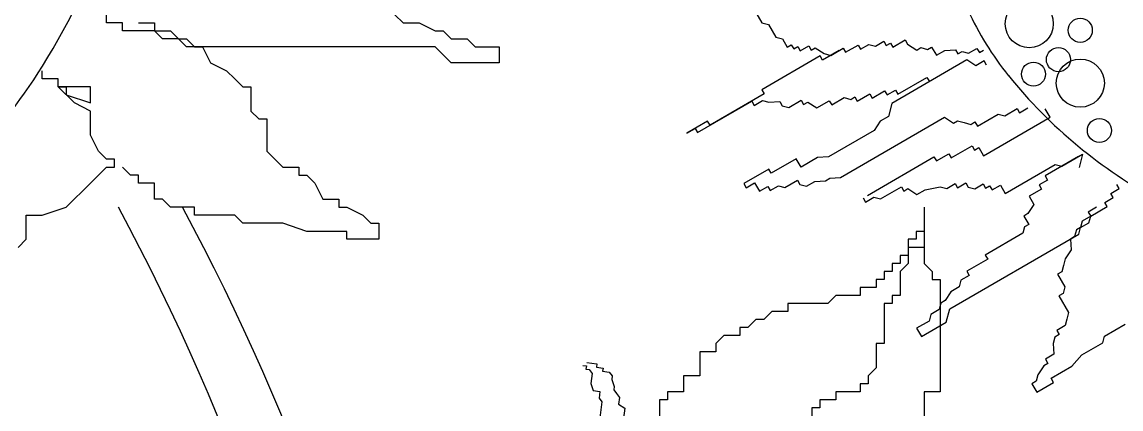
# Model space of a CAD drawing. Header units: millimetres. Extents: x 351279 to 387190, y -1289537 to -1277077.
# Drawn here: x 378102.7 to 378248.9, y -1288690.4 to -1288639 of the extents above; entities that cross this region are included whole.
import ezdxf

# ---------------------------------------------------------------- set-up
doc = ezdxf.new("R2010")
doc.units = ezdxf.units.MM
doc.header["$LTSCALE"] = 20
doc.layers.add('饰品', color=7, linetype='Continuous')

# ---------------------------------------------------------------- blocks, each defined once
blk = doc.blocks.new('A$C7F3F0355')
at = {"layer": '饰品', "color": 251}
for p, q in [((410.31, 427.32), (412.56, 423.45)), ((325.33, 423.47), (325.33, 424.53)), ((363.73, 424.53), (364.8, 423.47)), ((327.47, 423.47), (325.33, 423.47)), ((327.47, 422.4), (327.47, 423.47)), ((329.6, 423.47), (331.73, 423.47)), ((331.73, 423.47), (331.73, 422.4)), ((364.8, 423.47), (366.93, 423.47)), ((366.93, 423.47), (369.07, 422.4)), ((412.56, 423.45), (413.43, 423.21)), ((413.43, 423.21), (414.39, 421.55)), ((331.73, 422.4), (327.47, 422.4)), ((332.8, 421.33), (331.73, 422.4)), ((331.73, 422.4), (333.87, 422.4)), ((334.93, 421.33), (332.8, 421.33)), ((333.87, 422.4), (334.93, 421.33)), ((336, 420.27), (334.93, 421.33)), ((334.93, 421.33), (336, 421.33)), ((336, 421.33), (337.07, 420.27)), ((369.07, 422.4), (370.13, 422.4)), ((370.13, 422.4), (371.2, 421.33)), ((371.2, 421.33), (373.33, 421.33)), ((373.33, 421.33), (374.4, 420.27)), ((414.39, 421.55), (415.27, 421.32)), ((415.27, 421.32), (415.91, 420.21)), ((429.96, 420.21), (431.62, 421.18)), ((431.62, 421.18), (431.94, 420.62)), ((369.07, 420.27), (336, 420.27)), ((337.07, 420.27), (338.13, 420.27)), ((338.13, 420.27), (339.2, 418.13)), ((371.2, 418.13), (369.07, 420.27)), ((374.4, 420.27), (377.6, 420.27)), ((377.6, 420.27), (377.6, 418.13)), ((415.91, 420.21), (416.46, 420.53)), ((416.46, 420.53), (416.78, 419.98)), ((416.78, 419.98), (417.34, 420.3)), ((417.34, 420.3), (417.66, 419.74)), ((417.66, 419.74), (418.77, 420.39)), ((418.77, 420.39), (419.09, 419.83)), ((419.09, 419.83), (419.64, 420.15)), ((419.64, 420.15), (420.84, 419.37)), ((422.82, 419.77), (420.6, 418.49)), ((421.71, 419.13), (423.37, 420.1)), ((423.37, 420.1), (423.69, 419.54)), ((423.69, 419.54), (425.35, 420.5)), ((425.35, 420.5), (425.68, 419.95)), ((425.68, 419.95), (426.78, 420.59)), ((426.78, 420.59), (427.66, 420.36)), ((427.66, 420.36), (428.76, 421)), ((428.76, 421), (429.09, 420.45)), ((429.09, 420.45), (429.64, 420.77)), ((429.64, 420.77), (429.96, 420.21)), ((431.94, 420.62), (433.14, 419.84)), ((433.14, 419.84), (433.69, 420.16)), ((433.69, 420.16), (434.57, 419.92)), ((434.57, 419.92), (435.12, 420.24)), ((435.12, 420.24), (435.76, 419.14)), ((435.76, 419.14), (436.87, 419.78)), ((436.87, 419.78), (438.3, 419.87)), ((438.3, 419.87), (438.62, 419.31)), ((440.05, 419.4), (441.15, 420.04)), ((441.15, 420.04), (441.48, 419.49)), ((441.48, 419.49), (442.03, 419.81)), ((420.28, 419.05), (412.53, 414.55)), ((420.6, 418.49), (420.28, 419.05)), ((420.84, 419.37), (421.71, 419.13)), ((439.81, 418.52), (429.85, 412.75)), ((438.62, 419.31), (439.17, 419.63)), ((439.17, 419.63), (440.05, 419.4)), ((441.01, 417.74), (439.81, 418.52)), ((442.12, 418.38), (441.01, 417.74)), ((442.44, 417.83), (442.12, 418.38)), ((316.8, 416), (316.8, 417.07)), ((339.2, 418.13), (341.33, 417.07)), ((341.33, 417.07), (342.4, 416)), ((377.6, 418.13), (371.2, 418.13)), ((318.93, 416), (316.8, 416)), ((318.93, 414.93), (318.93, 416)), ((342.4, 416), (343.47, 414.93)), ((430.63, 413.95), (434.51, 416.19)), ((434.51, 416.19), (434.83, 415.64)), ((318.93, 414.93), (320, 414.93)), ((323.2, 414.93), (318.93, 414.93)), ((321.07, 412.8), (318.93, 414.93)), ((320, 414.93), (320, 413.87)), ((320, 413.87), (323.2, 412.8)), ((323.2, 412.8), (323.2, 414.93)), ((343.47, 414.93), (344.53, 414.93)), ((344.53, 414.93), (344.53, 411.73)), ((412.85, 414), (405.65, 409.83)), ((412.53, 414.55), (412.85, 414)), ((425.24, 413.04), (426.9, 414)), ((426.9, 414), (427.22, 413.45)), ((427.22, 413.45), (428.88, 414.41)), ((428.88, 414.41), (429.2, 413.86)), ((429.2, 413.86), (430.31, 414.5)), ((430.31, 414.5), (430.63, 413.95)), ((323.2, 411.73), (321.07, 412.8)), ((403.99, 408.87), (411.19, 413.04)), ((411.19, 413.04), (411.51, 412.48)), ((411.51, 412.48), (412.62, 413.13)), ((412.62, 413.13), (413.49, 412.89)), ((413.49, 412.89), (414.92, 412.98)), ((414.92, 412.98), (415.24, 412.43)), ((415.24, 412.43), (416.12, 412.19)), ((416.12, 412.19), (417.78, 413.16)), ((417.78, 413.16), (418.1, 412.6)), ((418.1, 412.6), (418.65, 412.92)), ((418.65, 412.92), (419.85, 412.14)), ((419.85, 412.14), (421.51, 413.1)), ((421.51, 413.1), (421.83, 412.55)), ((421.83, 412.55), (423.49, 413.51)), ((423.49, 413.51), (424.36, 413.27)), ((424.36, 413.27), (424.92, 413.6)), ((424.92, 413.6), (425.24, 413.04)), ((429.85, 412.75), (429.38, 411)), ((323.2, 408.53), (323.2, 411.73)), ((344.53, 411.73), (345.6, 410.67)), ((429.38, 411), (428.27, 410.36)), ((441.21, 409.72), (443.98, 411.33)), ((443.98, 411.33), (444.86, 411.09)), ((444.86, 411.09), (446.52, 412.05)), ((446.52, 412.05), (446.84, 411.5)), ((446.84, 411.5), (447.95, 412.14)), ((450.89, 410.89), (450.25, 412)), ((345.6, 410.67), (346.67, 410.67)), ((346.67, 410.67), (346.67, 406.4)), ((405.33, 410.38), (402.56, 408.78)), ((405.65, 409.83), (405.33, 410.38)), ((423, 402.87), (436.84, 410.89)), ((428.27, 410.36), (427.48, 409.16)), ((436.84, 410.89), (438.04, 410.1)), ((438.04, 410.1), (438.59, 410.42)), ((438.59, 410.42), (439.47, 410.19)), ((439.47, 410.19), (440.34, 409.95)), ((440.34, 409.95), (440.89, 410.28)), ((440.89, 410.28), (441.21, 409.72)), ((442.03, 405.76), (450.89, 410.89)), ((324.27, 406.4), (323.2, 408.53)), ((402.56, 408.78), (403.67, 409.42)), ((403.67, 409.42), (403.99, 408.87)), ((427.48, 409.16), (421.39, 405.64)), ((437.75, 405.49), (440.52, 407.1)), ((440.52, 407.1), (440.84, 406.54)), ((440.84, 406.54), (441.39, 406.86)), ((441.39, 406.86), (442.03, 405.76)), ((325.33, 405.33), (324.27, 406.4)), ((326.4, 405.33), (325.33, 405.33)), ((326.4, 404.27), (326.4, 405.33)), ((346.67, 406.4), (347.73, 405.33)), ((347.73, 405.33), (348.8, 404.27)), ((417.11, 405.37), (413.78, 403.45)), ((417.75, 404.27), (417.11, 405.37)), ((419.96, 405.55), (417.75, 404.27)), ((421.39, 405.64), (419.96, 405.55)), ((426.58, 400.51), (435.44, 405.64)), ((435.44, 405.64), (435.76, 405.09)), ((435.76, 405.09), (437.43, 406.05)), ((437.43, 406.05), (437.75, 405.49)), ((454.65, 405.67), (450.22, 403.11)), ((452.44, 404.39), (455.21, 405.99)), ((455.21, 405.99), (454.74, 404.24)), ((323.2, 402.13), (325.33, 404.27)), ((325.33, 404.27), (326.4, 404.27)), ((328.53, 403.2), (327.47, 404.27)), ((348.8, 404.27), (350.93, 404.27)), ((350.93, 404.27), (350.93, 403.2)), ((413.46, 404), (410.14, 402.08)), ((413.78, 403.45), (413.46, 404)), ((444.92, 400.77), (451.56, 404.62)), ((451.56, 404.62), (452.44, 404.39)), ((320, 398.93), (323.2, 402.13)), ((329.6, 403.2), (328.53, 403.2)), ((329.6, 402.13), (329.6, 403.2)), ((331.73, 402.13), (329.6, 402.13)), ((331.73, 400), (331.73, 402.13)), ((350.93, 403.2), (352, 403.2)), ((352, 403.2), (353.07, 402.13)), ((353.07, 402.13), (354.13, 400)), ((410.46, 401.52), (411.57, 402.17)), ((411.57, 402.17), (412.21, 401.06)), ((415.62, 401.55), (417.28, 402.52)), ((417.28, 402.52), (417.6, 401.96)), ((418.48, 401.73), (419.59, 402.37)), ((419.59, 402.37), (421.01, 402.46)), ((421.01, 402.46), (421.57, 402.78)), ((421.57, 402.78), (423, 402.87)), ((438.56, 401.53), (439.67, 402.17)), ((439.67, 402.17), (439.99, 401.62)), ((450.54, 402.55), (449.44, 401.91)), ((450.22, 403.11), (450.54, 402.55)), ((410.14, 402.08), (410.46, 401.52)), ((412.21, 401.06), (413.32, 401.7)), ((413.32, 401.7), (413.64, 401.15)), ((413.64, 401.15), (414.75, 401.79)), ((414.75, 401.79), (415.62, 401.55)), ((417.6, 401.96), (418.48, 401.73)), ((428.33, 400.04), (431.1, 401.64)), ((431.1, 401.64), (431.42, 401.09)), ((431.42, 401.09), (431.98, 401.41)), ((431.98, 401.41), (433.17, 400.62)), ((433.17, 400.62), (434.28, 401.27)), ((434.28, 401.27), (436.26, 401.67)), ((436.26, 401.67), (437.14, 401.44)), ((437.14, 401.44), (438.24, 402.08)), ((438.24, 402.08), (438.56, 401.53)), ((439.99, 401.62), (440.87, 401.38)), ((440.87, 401.38), (441.97, 402.03)), ((441.97, 402.03), (442.29, 401.47)), ((442.29, 401.47), (442.85, 401.79)), ((442.85, 401.79), (443.17, 401.24)), ((443.17, 401.24), (444.28, 401.88)), ((444.28, 401.88), (444.92, 400.77)), ((449.76, 401.36), (448.1, 400.39)), ((449.44, 401.91), (449.76, 401.36)), ((458.97, 400.78), (460.08, 401.42)), ((459.29, 400.22), (458.97, 400.78)), ((460.08, 401.42), (459.76, 401.97)), ((332.8, 400), (331.73, 400)), ((333.87, 398.93), (332.8, 400)), ((354.13, 400), (356.27, 400)), ((356.27, 400), (356.27, 398.93)), ((426.03, 400.19), (426.35, 399.63)), ((426.35, 399.63), (427.46, 400.27)), ((427.46, 400.27), (428.33, 400.04)), ((448.74, 399.29), (447.95, 398.09)), ((448.1, 400.39), (448.74, 399.29)), ((458.18, 399.58), (459.29, 400.22)), ((458.5, 399.03), (458.18, 399.58)), ((314.67, 394.67), (314.67, 397.87)), ((314.67, 397.87), (316.8, 397.87)), ((316.8, 397.87), (320, 398.93)), ((337.07, 398.93), (333.87, 398.93)), ((337.07, 397.87), (337.07, 398.93)), ((342.4, 397.87), (337.07, 397.87)), ((343.47, 396.8), (342.4, 397.87)), ((356.27, 398.93), (357.33, 398.93)), ((357.33, 398.93), (359.47, 397.87)), ((359.47, 397.87), (360.53, 396.8)), ((434.13, 398.93), (434.13, 395.73)), ((434.13, 397.87), (434.13, 391.47)), ((447.95, 398.09), (447.4, 397.77)), ((447.4, 397.77), (448.04, 396.66)), ((456.29, 397.74), (455.18, 397.1)), ((457.08, 398.94), (455.97, 398.3)), ((455.97, 398.3), (456.29, 397.74)), ((456.06, 396.87), (456.29, 397.74)), ((456.29, 397.74), (458.5, 399.03)), ((348.8, 396.8), (343.47, 396.8)), ((352, 395.73), (348.8, 396.8)), ((360.53, 396.8), (361.6, 396.8)), ((361.6, 396.8), (361.6, 394.67)), ((447.48, 396.34), (447.25, 395.47)), ((448.04, 396.66), (447.48, 396.34)), ((455.18, 397.1), (454.95, 396.23)), ((454.95, 396.23), (456.06, 396.87)), ((357.33, 395.73), (352, 395.73)), ((357.33, 394.67), (357.33, 395.73)), ((434.13, 395.73), (433.07, 395.73)), ((433.07, 395.73), (433.07, 394.67)), ((437.55, 385.41), (454.71, 395.35)), ((447.25, 395.47), (442.27, 392.58)), ((454.16, 395.03), (453.61, 394.71)), ((454.39, 395.91), (454.16, 395.03)), ((454.95, 396.23), (454.39, 395.91)), ((454.71, 395.35), (454.95, 396.23)), ((313.6, 393.6), (314.67, 394.67)), ((361.6, 394.67), (357.33, 394.67)), ((433.07, 394.67), (432, 394.67)), ((432, 394.67), (432, 392.53)), ((434.13, 393.6), (432, 393.6)), ((432, 393.6), (432, 391.47)), ((453.61, 394.71), (453.69, 393.28)), ((432, 392.53), (430.93, 392.53)), ((430.93, 392.53), (430.93, 391.47)), ((442.59, 392.03), (439.82, 390.42)), ((442.27, 392.58), (442.59, 392.03)), ((452.91, 392.09), (452.67, 391.21)), ((453.69, 393.28), (452.91, 392.09)), ((430.93, 391.47), (429.87, 391.47)), ((429.87, 391.47), (429.87, 390.4)), ((432, 391.47), (430.93, 390.4)), ((434.13, 391.47), (435.2, 390.4)), ((452.67, 391.21), (452.44, 390.34)), ((428.8, 389.33), (427.73, 389.33)), ((427.73, 389.33), (427.73, 388.27)), ((429.87, 390.4), (428.8, 390.4)), ((428.8, 390.4), (428.8, 389.33)), ((430.93, 390.4), (430.93, 387.2)), ((435.2, 390.4), (435.2, 389.33)), ((435.2, 389.33), (436.27, 389.33)), ((436.27, 389.33), (436.27, 374.4)), ((439.03, 389.23), (438.8, 388.35)), ((440.14, 389.87), (439.03, 389.23)), ((439.82, 390.42), (440.14, 389.87)), ((452.44, 390.34), (451.89, 390.02)), ((451.89, 390.02), (452.85, 388.36)), ((427.73, 388.27), (425.6, 388.27)), ((425.6, 388.27), (425.6, 387.2)), ((437.69, 387.71), (436.91, 386.52)), ((438.8, 388.35), (437.69, 387.71)), ((452.85, 388.36), (452.62, 387.48)), ((416, 386.13), (416, 385.07)), ((421.33, 386.13), (416, 386.13)), ((422.4, 387.2), (421.33, 386.13)), ((425.6, 387.2), (422.4, 387.2)), ((429.87, 386.13), (428.8, 386.13)), ((428.8, 386.13), (428.8, 380.8)), ((430.93, 387.2), (429.87, 387.2)), ((429.87, 387.2), (429.87, 386.13)), ((436.35, 386.2), (436.12, 385.32)), ((436.91, 386.52), (436.35, 386.2)), ((452.62, 387.48), (452.06, 387.16)), ((452.06, 387.16), (453.35, 384.95)), ((413.87, 385.07), (412.8, 384)), ((416, 385.07), (413.87, 385.07)), ((435.01, 384.68), (434.78, 383.8)), ((436.12, 385.32), (435.01, 384.68)), ((437.08, 383.66), (437.55, 385.41)), ((453.35, 384.95), (453.11, 384.07)), ((411.73, 384), (410.67, 382.93)), ((412.8, 384), (411.73, 384)), ((434.78, 383.8), (433.12, 382.84)), ((433.76, 381.73), (437.08, 383.66)), ((452.88, 383.2), (451.77, 382.55)), ((453.11, 384.07), (452.88, 383.2)), ((458.13, 381.8), (460.9, 383.4)), ((407.47, 381.87), (406.4, 380.8)), ((409.6, 381.87), (407.47, 381.87)), ((410.67, 382.93), (409.6, 382.93)), ((409.6, 382.93), (409.6, 381.87)), ((433.12, 382.84), (433.76, 381.73)), ((451.54, 381.68), (451.31, 380.81)), ((452.09, 382), (451.54, 381.68)), ((451.77, 382.55), (452.09, 382)), ((457.89, 380.92), (458.13, 381.8)), ((406.4, 380.8), (406.4, 379.73)), ((428.8, 380.8), (427.73, 380.8)), ((427.73, 380.8), (427.73, 377.6)), ((451.31, 380.81), (451.39, 379.38)), ((455.13, 379.32), (457.89, 380.92)), ((406.4, 379.73), (404.27, 379.73)), ((404.27, 379.73), (404.27, 376.53)), ((451.39, 379.38), (450.29, 378.74)), ((450.29, 378.74), (450.61, 378.18)), ((453.79, 377.8), (455.13, 379.32)), ((388.74, 377.91), (389.19, 377.86)), ((389.19, 377.86), (389.13, 377.41)), ((389.13, 377.41), (389.57, 377.35)), ((389.25, 378.3), (390.58, 378.12)), ((389.57, 377.35), (389.96, 376.85)), ((390.58, 378.12), (390.52, 377.68)), ((390.52, 377.68), (391.41, 377.56)), ((391.41, 377.56), (391.35, 377.12)), ((427.73, 377.6), (426.67, 376.53)), ((450.05, 377.86), (449.27, 376.67)), ((450.61, 378.18), (450.05, 377.86)), ((451.02, 376.2), (453.79, 377.8)), ((389.96, 376.85), (389.78, 375.52)), ((391.35, 377.12), (392.24, 377)), ((392.24, 377), (392.62, 376.5)), ((392.62, 376.5), (392.56, 376.05)), ((392.56, 376.05), (392.89, 375.1)), ((404.27, 376.53), (402.13, 376.53)), ((402.13, 376.53), (402.13, 374.4)), ((426.67, 376.53), (426.67, 375.47)), ((449.27, 376.67), (449.03, 375.79)), ((451.34, 375.65), (451.02, 376.2)), ((389.78, 375.52), (390.11, 374.57)), ((390.11, 374.57), (390.99, 374.45)), ((390.99, 374.45), (390.88, 373.56)), ((392.89, 375.1), (392.83, 374.66)), ((392.83, 374.66), (393.21, 374.16)), ((402.13, 374.4), (400, 374.4)), ((400, 374.4), (400, 373.33)), ((425.6, 374.4), (422.4, 374.4)), ((422.4, 374.4), (422.4, 373.33)), ((426.67, 375.47), (425.6, 375.47)), ((425.6, 375.47), (425.6, 374.4)), ((436.27, 374.4), (434.13, 374.4)), ((434.13, 374.4), (434.13, 371.2)), ((449.03, 375.79), (448.48, 375.47)), ((448.48, 375.47), (449.12, 374.36)), ((449.12, 374.36), (451.34, 375.65)), ((391.26, 373.06), (389.26, 357.96)), ((390.88, 373.56), (391.26, 373.06)), ((393.21, 374.16), (393.6, 373.65)), ((393.6, 373.65), (393.48, 372.77)), ((400, 373.33), (398.93, 373.33)), ((398.93, 373.33), (398.93, 370.13)), ((422.4, 373.33), (420.27, 373.33)), ((420.27, 373.33), (420.27, 372.27)), ((393.48, 372.77), (394.31, 372.2)), ((394.31, 372.2), (394.13, 370.87)), ((419.2, 372.27), (419.2, 371.2)), ((420.27, 372.27), (419.2, 372.27))]:
    blk.add_line(p, q, dxfattribs=at)
for centre, radius in [((448.12, 423.34), 3.2), ((454.91, 422.46), 1.6), ((452, 418.56), 1.6), ((448.68, 416.63), 1.6), ((454.91, 415.44), 3.2), ((457.45, 409.14), 1.6)]:
    blk.add_circle(centre, radius, dxfattribs=at)
for centre, radius, start, end in [((223.32, 475.43), 109.89, 328.3086, 339.7174), ((476.88, 441.91), 40.54, 204.3882, 218.9538), ((259.34, 453.19), 67.56, 313.7431, 328.3086), ((496.63, 457.88), 65.93, 218.9538, 230.3626), ((496.63, 457.88), 65.93, 230.3626, 241.7715), ((59.92, 254.93), 303.37, 351.4996, 28.3381), ((68.45, 254.93), 303.37, 351.7977, 28.3381)]:
    blk.add_arc(centre, radius, start, end, dxfattribs=at)

msp = doc.modelspace()

# ---------------------------------------------------------------- block references
at = {"layer": '饰品'}
msp.add_blockref('A$C7F3F0355', (377788.573, -1289062.526), dxfattribs=at)

doc.saveas('drawing.dxf')
